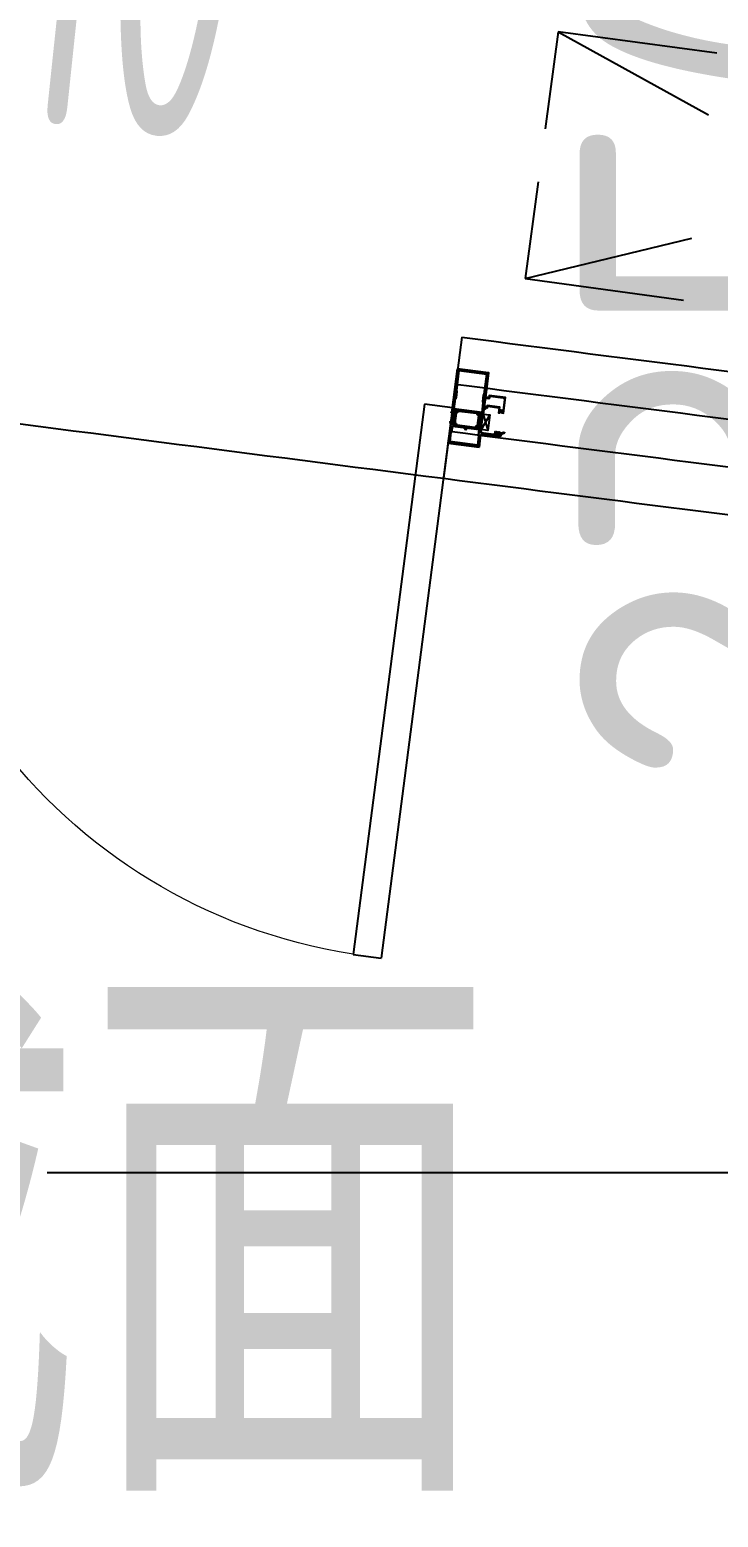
# Model space of a CAD drawing. Header units: inches. Extents: x 0 to 1813292486, y 0 to 3473589894.
# Drawn here: x 600529899 to 600530868, y 3473203533 to 3473205624 of the extents above; entities that cross this region are included whole.
import ezdxf

# ---------------------------------------------------------------- set-up
doc = ezdxf.new("R2010")
doc.units = ezdxf.units.IN
doc.header["$LTSCALE"] = 1000
doc.header["$MEASUREMENT"] = 0
doc.linetypes.add('AX-MALL-GIRD-200$0$DOTE', pattern=[2.42, 2, -0.2, 0.02, -0.2])
for name, color, linetype in [('A-Anno-Note', 241, 'Continuous'), ('AX-MALL-DIM-P02$0$A-Anno-Dims', 3, 'Continuous'), ('AX-MALL-DIM-P02$0$A-Anno-Note', 241, 'Continuous'), ('AX-MALL-DIM-P02$0$A-Detl-Thin', 131, 'Continuous'), ('AX-MALL-GIRD-200$0$A-Grid', 222, 'AX-MALL-GIRD-200$0$DOTE'), ('AX-MALL-P02-200$0$A-Anno-Note', 241, 'Continuous'), ('AX-MALL-WALL-P02$0$A-Anno-Note', 241, 'Continuous'), ('AX-MALL-WALL-P02-QT$0$A-Anno-Note', 241, 'Continuous'), ('AX-MALL-WALL-P02-QT$0$A-Curt', 151, 'Continuous'), ('AX-MALL-WALL-P02-QT$0$A-Detl-Patt', 8, 'Continuous'), ('AX-MALL-WALL-P02-QT$0$A-Detl-Thin', 131, 'Continuous'), ('AX-MALL-WALL-P02-QT$0$A-Fixt', 81, 'Continuous'), ('AX-MALL-WALL-P02-QT$0$A-Wind', 4, 'Continuous'), ('AX-MALL-WALL-P02-QT$0$GASKET', 2, 'Continuous'), ('AX-MALL-WALL-P02-QT$0$STSF', 2, 'Continuous'), ('AX-MALL-WORD-P02$0$A-Wind-Iden', 11, 'Continuous'), ('AX-MALL-ZTKD-P02$0$A-Anno-Note', 241, 'Continuous')]:
    doc.layers.add(name, color=color, linetype=linetype)
doc.layers.add('AX-MALL-WALL-P02-QT$0$AM_SUPPR', color=6, linetype='Continuous', lineweight=30)
doc.styles.add('AX-MALL-DIM-P02$0$_TCH_DIM', font='gbenor.shx')
doc.styles.add('AX-MALL-DIM-P02$0$_TCH_DIM_T3', font='gbenor.shx')
doc.styles.add('AX-MALL-WORD-P02$0$_TCH_WINDOW', font='gbenor.shx', dxfattribs={"bigfont": 'gbcbig.shx'})
doc.dimstyles.new('AX-MALL-DIM-P02$0$_TCH_ARCH&&180', dxfattribs={"dimtxt": 535.5, "dimasz": 270, "dimexe": 450, "dimexo": 450, "dimgap": 137.25, "dimtad": 1, "dimdec": 0, "dimzin": 0, "dimdsep": 46, "dimtxsty": 'AX-MALL-DIM-P02$0$_TCH_DIM_T3', "dimblk": 'AX-MALL-DIM-P02$0$_ArchTick', "dimcen": 0.09, "dimclrt": 7, "dimazin": 2, "dimtfac": 1, "dimtdec": 0, "dimtix": 1, "dimtmove": 2, "dimatfit": 3, "dimfxl": 500, "dimtolj": 1, "dimtzin": 0, "dimarcsym": 0})

# ---------------------------------------------------------------- blocks, each defined once
blk = doc.blocks.new('AX-MALL-WORD-P02')
at = {"layer": 'AX-MALL-WORD-P02$0$A-Wind-Iden', "style": 'AX-MALL-WORD-P02$0$_TCH_WINDOW', "width": 0.7}
blk.add_text('LC1210', height=446.25, rotation=333.5502, dxfattribs=at).set_placement((600333339.1, 3473083500.1))
blk = doc.blocks.new('AX-MALL-GIRD-200')
at = {"layer": 'AX-MALL-GIRD-200$0$A-Grid'}
blk.add_line((600215588.6, 3473125707.5), (600573484.6, 3472992380.8), dxfattribs=at)
blk = doc.blocks.new('AX-MALL-WALL-P02-QT$0$tj')
at = {"layer": 'AX-MALL-WALL-P02-QT$0$A-Detl-Patt'}
h = blk.add_hatch(dxfattribs=at)
h.set_pattern_fill('STEEL', color=256, scale=100, angle=50.4318)
h.set_pattern_definition([(75, (-14278.2, 156289.83), (-153.340725, 41.08752), []), (75, (-14317.88, 156358.57), (-153.340725, 41.08752), [])])
edge = h.paths.add_edge_path()
edge.add_line((88101.3, 47666.6), (87883.9, 47459.8))
edge.add_line((87883.9, 47459.8), (91571.5, 43584.6))
edge.add_arc((262949.4, 558937.7), 543101.4, 251.605736, 260.028867)
edge.add_arc((172180.8, -2862.1), 27100, 64.71287, 96.9316, ccw=False)
edge.add_arc((262949, 558936.3), 543100, 261.615511, 271.725148)
edge.add_line((279299, 16082.5), (279299, 16382.7))
edge.add_arc((262949, 558936.3), 542800, 261.620204, 271.726101, ccw=False)
edge.add_arc((172180.8, -2862.1), 27400, 64.80632, 96.83816)
edge.add_arc((262949.4, 558937.7), 542801.4, 251.613639, 260.024173, ccw=False)
edge.add_line((91737.3, 43845.7), (88101.3, 47666.6))
blk.add_lwpolyline([(88103, 47737.3), (87813.2, 47461.6), (91543.9, 43541.1, 0.036779), (168908.9, 23989.2, -0.141654), (183742.1, 21592.7, 0.044166), (279349, 16034), (279349, 16434.2, -0.044144), (183859, 21979.8, 0.140545), (168919.8, 24393.5, -0.036705), (91764.9, 43889.2), (88103, 47737.3)], format="xyb", dxfattribs=at)
blk.add_lwpolyline([(88101.3, 47666.6), (87883.9, 47459.8), (91571.5, 43584.6, 0.036769), (168910.3, 24039.8, -0.141514), (183756.7, 21641.1, 0.04414), (279299, 16082.5), (279299, 16382.7, -0.044124), (183844.5, 21931.4, 0.140683), (168918.5, 24342.9, -0.036714), (91737.3, 43845.7)], format="xyb", close=True, dxfattribs=at)
blk = doc.blocks.new('AX-MALL-WALL-P02-QT$0$JB-AC(O)-Hide')
for p, q in [((-225, 175), (-450, 175)), ((-450, 175), (-450, 37.5)), ((-450, 175), (-225, 87.5)), ((150, 175), (-150, 175)), ((450, 175), (225, 175)), ((225, 87.5), (450, 175)), ((450, 37.5), (450, 175)), ((-150, 58.3), (0, 0)), ((0, 0), (150, 58.3)), ((-150, -58.3), (0, 0)), ((0, 0), (150, -58.3)), ((-450, -37.5), (-450, -175)), ((450, -175), (450, -37.5)), ((-450, -175), (-225, -87.5)), ((225, -87.5), (450, -175)), ((-450, -175), (-225, -175)), ((-150, -175), (150, -175)), ((225, -175), (450, -175))]:
    blk.add_line(p, q)
blk = doc.blocks.new('AX-MALL-WALL-P02-QT$0$A$C0A607B9E')
at = {"linetype": 'Continuous'}
h = blk.add_hatch(dxfattribs=at)
h.set_pattern_fill('ANSI37', color=1)
h.set_pattern_definition([(45, (-14339043.6352, -8955566.6047), (-1.12253201513, 1.12253201513), []), (135, (-14339043.6352, -8955566.6047), (-1.12253201513, -1.12253201513), [])])
edge = h.paths.add_edge_path()
edge.add_arc((-0.9, 1.2), 0.3, 90, 158.929)
edge.add_arc((-10.5, 4.9), 10, 296.683, 338.929, ccw=False)
edge.add_arc((-5.9, -4.3), 0.3, 116.683, 276.6693)
edge.add_arc((-6.9, 4.3), 9, 276.6693, 314.4305)
edge.add_arc((-0.4, -2.3), 0.3, 15.9653, 134.4305, ccw=False)
edge.add_line((-0.1, -2.2), (0.3, -3.7))
edge.add_arc((0.7, -3.6), 0.4, 195.9653, 344.0347)
edge.add_line((1.1, -3.7), (1.5, -2.2))
edge.add_arc((1.8, -2.3), 0.3, 15.9653, 164.0347, ccw=False)
edge.add_line((2.1, -2.2), (2.5, -3.7))
edge.add_arc((2.9, -3.6), 0.4, 195.9653, 344.0347)
edge.add_line((3.3, -3.7), (3.7, -2.2))
edge.add_arc((4, -2.3), 0.3, 15.9653, 164.0347, ccw=False)
edge.add_line((4.3, -2.2), (4.7, -3.7))
edge.add_arc((5.1, -3.6), 0.4, 195.9653, 344.0347)
edge.add_line((5.5, -3.7), (5.9, -2.2))
edge.add_arc((6.2, -2.3), 0.3, 15.9653, 164.0347, ccw=False)
edge.add_line((6.5, -2.2), (6.9, -3.7))
edge.add_arc((7.3, -3.6), 0.4, 195.9653, 360)
edge.add_line((7.7, -3.6), (7.7, -0.3))
edge.add_arc((7.4, -0.3), 0.3, 0, 90)
edge.add_line((7.4, 0), (0, 0))
edge.add_line((0, 0), (0, 1.5))
edge.add_line((0, 1.5), (-0.9, 1.5))
at = {"color": 1, "linetype": 'Continuous'}
blk.add_lwpolyline([(-0.9, 1.5, 0.310169), (-1.2, 1.3, -0.18645), (-6, -4, 0.838998), (-5.9, -4.6, 0.166272), (-0.6, -2.1, -0.568456), (-0.1, -2.2), (0.3, -3.7, 0.754029), (1.1, -3.7), (1.5, -2.2, -0.754029), (2.1, -2.2), (2.5, -3.7, 0.754029), (3.3, -3.7), (3.7, -2.2, -0.754029), (4.3, -2.2), (4.7, -3.7, 0.754029), (5.5, -3.7), (5.9, -2.2, -0.754029), (6.5, -2.2), (6.9, -3.7, 0.869553), (7.7, -3.6), (7.7, -0.3, 0.414214), (7.4, 0), (0, 0), (0, 1.5)], format="xyb", close=True, dxfattribs=at)
blk = doc.blocks.new('AX-MALL-WALL-P02-QT$0$尺寸分格点')
at = {"ltscale": 10}
h = blk.add_hatch(color=1, dxfattribs=at)
h.dxf.hatch_style = 1
edge = h.paths.add_edge_path()
edge.add_line((0, -1.5), (0, 0))
edge.add_line((0, 0), (-1.5, 0))
edge.add_arc((0, 0), 1.5, 180, 270)
edge = h.paths.add_edge_path()
edge.add_line((0, 1.5), (0, 0))
edge.add_line((0, 0), (1.5, 0))
edge.add_arc((0, 0), 1.5, 0, 90)
for p, q in [((-2.5, 0), (2.5, 0)), ((0, -2.5), (0, 2.5))]:
    blk.add_line(p, q)
blk.add_circle((0, 0), 1.5)
blk = doc.blocks.new('AX-MALL-WALL-P02-QT$0$定位点')
blk.add_blockref('AX-MALL-WALL-P02-QT$0$尺寸分格点', (0, 0))
blk = doc.blocks.new('AX-MALL-WALL-P02-QT$0$A$C40565891')
h = blk.add_hatch()
h.set_pattern_fill('NET', color=6, scale=0.5, angle=315)
h.set_pattern_definition([(225, (-8954763.8857, -14331520.9494), (-1.12253201513, 1.12253201513), []), (135, (-8954763.8857, -14331520.9494), (1.12253201513, 1.12253201513), [])])
edge = h.paths.add_edge_path()
edge.add_line((-2.9, -1), (-17.1, -1))
edge.add_arc((-17.1, -2), 1, 90, 120)
edge.add_line((-17.6, -1.1), (-19.3, -2.1))
edge.add_line((-19.3, -2.1), (-19.6, -2.1))
edge.add_arc((-19.6, -1.7), 0.4, 180, 270, ccw=False)
edge.add_line((-20, -1.7), (-20, 1.7))
edge.add_arc((-19.6, 1.7), 0.4, 90, 180, ccw=False)
edge.add_line((-19.6, 2.1), (-19.3, 2.1))
edge.add_line((-19.3, 2.1), (-17.6, 1.1))
edge.add_arc((-17.1, 2), 1, 240, 270)
edge.add_line((-17.1, 1), (-2.9, 1))
edge.add_arc((-2.9, 2), 1, 270, 300)
edge.add_line((-2.4, 1.1), (-0.7, 2.1))
edge.add_line((-0.7, 2.1), (-0.4, 2.1))
edge.add_arc((-0.4, 1.7), 0.4, 0, 90, ccw=False)
edge.add_line((0, 1.7), (0, -1.7))
edge.add_arc((-0.4, -1.7), 0.4, 270, 360, ccw=False)
edge.add_line((-0.4, -2.1), (-0.7, -2.1))
edge.add_line((-0.7, -2.1), (-2.4, -1.1))
edge.add_arc((-2.9, -2), 1, 60, 90)
at = {"layer": 'AX-MALL-WALL-P02-QT$0$STSF', "lineweight": 40}
blk.add_lwpolyline([(-2.9, -1), (-17.1, -1, 0.131652), (-17.6, -1.1), (-19.3, -2.1), (-19.6, -2.1, -0.414214), (-20, -1.7), (-20, 1.7, -0.414214), (-19.6, 2.1), (-19.3, 2.1), (-17.6, 1.1, 0.131652), (-17.1, 1), (-2.9, 1, 0.131652), (-2.4, 1.1), (-0.7, 2.1), (-0.4, 2.1, -0.414214), (0, 1.7), (0, -1.7, -0.414214), (-0.4, -2.1), (-0.7, -2.1), (-2.4, -1.1, 0.131652)], format="xyb", close=True, dxfattribs=at)
blk = doc.blocks.new('AX-MALL-WALL-P02-QT$0$A$C5DA96DE0')
at = {"layer": 'AX-MALL-WALL-P02-QT$0$AM_SUPPR', "color": 3}
for points in [[(-22, 105.2), (-22, 46.6, -0.414214), (-21.7, 46.3), (-21.7, 45.3, -0.414214), (-21.9, 45.1), (-22.1, 45.1, 0.315299), (-22.3, 45), (-22.9, 43.4, 0.548619), (-22.7, 43.1), (-20, 43.3, 0.176327), (-19.8, 43.4), (-19.5, 43.8, 0.57735), (-19.5, 44.1), (-19.7, 44.1, -0.310745), (-19.9, 44.3), (-20.2, 46.2), (-20.2, 46.3, -0.664495), (-19.4, 46.7, 0.196262), (-19.2, 46.6), (-15.8, 46.6, -0.414214), (-15.5, 46.3), (-15.5, 46), (-16.5, 44.3, 0.57968), (-16.4, 44.1), (-15.1, 44.1, 0.266079), (-14.2, 44.6), (-13.3, 46.1, -0.266079), (-12.5, 46.6), (-12.5, 46.6), (12.5, 46.6, -0.266079), (13.3, 46.1), (14.2, 44.6, 0.266079), (15.1, 44.1), (16.4, 44.1, 0.57968), (16.5, 44.3), (15.5, 46), (15.5, 46.3, -0.414214), (15.8, 46.6), (19.2, 46.6, 0.196262), (19.4, 46.7, -0.664495), (20.2, 46.3), (20.2, 46.2), (19.9, 44.3, -0.310745), (19.7, 44.1), (19.5, 44.1, 0.57735), (19.5, 43.8), (19.8, 43.4, 0.176327), (20, 43.3), (22.7, 43.1, 0.548619), (22.9, 43.4), (22.3, 45, 0.315299), (22.1, 45.1), (21.9, 45.1, -0.414214), (21.7, 45.3), (21.7, 46.3, -0.414214), (22, 46.6), (22, 73.9)], [(-12.5, 26.6), (-12.5, 26.6, -0.266079), (-13.3, 27.1), (-14.2, 28.6, 0.266079), (-15.1, 29.1), (-16.4, 29.1, 0.57968), (-16.5, 28.9), (-15.5, 27.2), (-15.5, 26.9, -0.414214), (-15.8, 26.6), (-19.2, 26.6, 0.196262), (-19.4, 26.5, -0.664495), (-20.2, 26.9), (-20.2, 27), (-19.9, 28.9, -0.310745), (-19.7, 29.1), (-19.5, 29.1, 0.57735), (-19.5, 29.4), (-19.8, 29.8, 0.176327), (-20, 29.9), (-22.7, 30.1, 0.548619), (-22.9, 29.8), (-22.3, 28.2, 0.315299), (-22.1, 28.1), (-21.9, 28.1, -0.414214), (-21.7, 27.9), (-21.7, 26.9, -0.414214), (-22, 26.6), (-22, 0), (22, 0), (22, 18)], [(22, 20), (22, 26.6, -0.414214), (21.7, 26.9), (21.7, 27.9, -0.414214), (21.9, 28.1), (22.1, 28.1, 0.315299), (22.3, 28.2), (22.9, 29.8, 0.548619), (22.7, 30.1), (20, 29.9, 0.176327), (19.8, 29.8), (19.5, 29.4, 0.57735), (19.5, 29.1), (19.7, 29.1, -0.310745), (19.9, 28.9), (20.2, 27), (20.2, 26.9, -0.664495), (19.4, 26.5, 0.196262), (19.2, 26.6), (15.8, 26.6, -0.414214), (15.5, 26.9), (15.5, 27.2), (16.5, 28.9, 0.57968), (16.4, 29.1), (15.1, 29.1, 0.266079), (14.2, 28.6), (13.3, 27.1, -0.266079), (12.5, 26.6), (-12.5, 26.6)]]:
    blk.add_lwpolyline(points, format="xyb", dxfattribs=at)
for points in [[(22, 73.9), (22, 73.9), (22, 105.2), (-22, 105.2)], [(-19.8, 103), (-19.8, 103), (-19.8, 74.7), (-19, 73.7), (-19, 68.7), (-19, 63.7), (-20, 62.7), (-20, 48.8), (20, 48.8), (20, 62.7), (19, 63.7), (19, 68.7), (19, 73.7), (19.8, 74.7), (19.8, 103), (-19.8, 103)], [(-19, 24.4), (-19, 16.6), (-19.8, 15.6), (-19.8, 2.2), (-19.8, 2.2), (19.8, 2.2), (19.8, 15.6), (19, 16.6), (19, 24.4), (-19, 24.4)], [(22, 20), (44, 20), (44, 20.4), (45, 20.1), (45, 20.4), (46, 20.1), (46, 20.4), (47, 20.1), (47, 20.4), (48, 20.1), (48, 20.4), (49, 20.4), (49, 18), (22, 18)]]:
    blk.add_lwpolyline(points, dxfattribs=at)
at = {"color": 6, "ltscale": 10, "xscale": -0.9999999999999999, "rotation": 90}
blk.add_blockref('AX-MALL-WALL-P02-QT$0$A$C40565891', (-17.7, 26.6), dxfattribs=at)
at = {"color": 6, "ltscale": 10, "rotation": 270}
blk.add_blockref('AX-MALL-WALL-P02-QT$0$A$C40565891', (17.7, 26.6), dxfattribs=at)
blk = doc.blocks.new('AX-MALL-WALL-P02-QT$0$A$C3D8E1D5A')
at = {"color": 3, "ltscale": 10}
blk.add_lwpolyline([(-25, -18.8), (-25, -17.5), (-23, -17.5), (-23, -15.5), (-7, -15.5), (-7, -22.5), (-5.3, -22.5, 0.414214), (-5, -22.2), (-5, -21.8, 0.414), (-5.3, -21.5), (-5.7, -21.5, -0.483847), (-6, -21.1), (-5.7, -19.9), (-1.3, -19.9), (-1, -21.1, -0.47418), (-1.3, -21.5), (-1.7, -21.5, 0.414), (-2, -21.8), (-2, -22.2, 0.414214), (-1.7, -22.5), (0, -22.5), (0, 0), (-22.9, 0), (-22.9, -1), (-22.4, -1), (-22.4, -3, -0.414214), (-22.9, -3.5), (-25, -3.5), (-25.5, -2.9, 0.498868), (-25.9, -2.9), (-27.4, -5, 0.819287), (-27, -5.5), (-25.5, -4.5), (-22.9, -4.5, 0.414214), (-21.4, -3), (-21.4, -1), (-3.2, -1, -0.414209), (-1, -3.2), (-1, -18.5), (-6, -18.5), (-6, -14.5), (-24, -14.5), (-24, -16.5), (-25, -16.5), (-27.2, -16.5, 0.658242), (-27.6, -17.3), (-25.9, -19.1, 0.682714), (-25, -18.8)], format="xyb", dxfattribs=at)
blk = doc.blocks.new('AX-MALL-WALL-P02-QT$0$A$C3EB17898')
at = {"color": 6}
for p, q in [((22, 23), (31.3, 1)), ((31.3, 23), (22, 1))]:
    blk.add_line(p, q, dxfattribs=at)
blk.add_lwpolyline([(22, 23), (31.3, 23), (31.3, 1), (22, 1)], close=True, dxfattribs=at)
at = {"color": 6, "ltscale": 10}
for name, p in [('AX-MALL-WALL-P02-QT$0$A$C5DA96DE0', (0, -23.7)), ('AX-MALL-WALL-P02-QT$0$A$C3D8E1D5A', (49.9, 50.2))]:
    blk.add_blockref(name, p, dxfattribs=at)
at = {"color": 6, "ltscale": 10, "rotation": 180}
blk.add_blockref('AX-MALL-WALL-P02-QT$0$A$C0A607B9E', (49, -3.3), dxfattribs=at)
at = {"layer": 'AX-MALL-WALL-P02-QT$0$GASKET', "extrusion": (0, 0, -1), "zscale": -1, "rotation": 270}
blk.add_blockref('AX-MALL-WALL-P02-QT$0$定位点', (0, 0), dxfattribs=at)
blk = doc.blocks.new('AX-MALL-WALL-P02-QT$0$mqst2')
at = {"color": 6, "ltscale": 10, "rotation": 352.6278772274849}
blk.add_blockref('AX-MALL-WALL-P02-QT$0$A$C3EB17898', (316922.7, -42210.1), dxfattribs=at)
blk = doc.blocks.new('AX-MALL-WALL-P02-QT$0$$DorLib2D$00000002')
for p, q in [((-0.5, 0), (-0.5, 0.4875)), ((-0.475, 0.4875), (-0.5, 0.4875)), ((-0.475, 0), (-0.475, 0.4875)), ((0.475, 0), (0.475, 0.4875)), ((0.475, 0.4875), (0.5, 0.4875)), ((0.5, 0), (0.5, 0.4875)), ((-0.5, 0), (-0.475, 0)), ((0.5, 0), (0.475, 0))]:
    blk.add_line(p, q)
at = {"lineweight": 13}
for centre, start, end in [((-0.4875, 0), 0, 88.5307), ((0.4875, 0), 91.4693, 180)]:
    blk.add_arc(centre, 0.4875, start, end, dxfattribs=at)
blk = doc.blocks.new('AX-MALL-WALL-P02-QT')
at = {"layer": 'AX-MALL-WALL-P02-QT$0$A-Curt'}
blk.add_line((600334468.1, 3473082674.3), (600334374.7, 3473082497.4), dxfattribs=at)
for radius, start in [(539800.2, 242.269311), (539866.8, 242.269301), (539933.5, 242.26929), (540000.2, 242.26928)]:
    blk.add_arc((600585645.8, 3473560475.5), radius, start, 242.346732, dxfattribs=at)
at = {"layer": 'AX-MALL-WALL-P02-QT$0$A-Wind'}
blk.add_arc((600585645.8, 3473560475.5), 540000.2, 242.099515, 242.26928, dxfattribs=at)
at = {"layer": 'AX-MALL-WALL-P02-QT$0$A-Anno-Note', "rotation": 339.5681613092181}
blk.add_blockref('AX-MALL-WALL-P02-QT$0$mqst2', (600052179.3, 3473232742.4), dxfattribs=at)
at = {"layer": 'AX-MALL-WALL-P02-QT$0$A-Detl-Thin', "rotation": 339.5681613091762}
blk.add_blockref('AX-MALL-WALL-P02-QT$0$tj', (600144118.7, 3473128496.3), dxfattribs=at)
at = {"layer": 'AX-MALL-WALL-P02-QT$0$A-Fixt', "rotation": 331.8933905104711}
blk.add_blockref('AX-MALL-WALL-P02-QT$0$JB-AC(O)-Hide', (600335059.7, 3473082662.7), dxfattribs=at)
at = {"layer": 'AX-MALL-WALL-P02-QT$0$A-Wind'}
blk.add_blockref('AX-MALL-GIRD-200', (0, 0), dxfattribs=at)
at = {"layer": 'AX-MALL-WALL-P02-QT$0$A-Wind', "xscale": 1600, "yscale": -1600, "zscale": 200, "rotation": 332.1843972976974}
blk.add_blockref('AX-MALL-WALL-P02-QT$0$$DorLib2D$00000002', (600333713.8, 3473082959.2), dxfattribs=at)
blk = doc.blocks.new('AX-MALL-WALL-P02')
at = {"layer": 'AX-MALL-WALL-P02$0$A-Anno-Note'}
blk.add_blockref('AX-MALL-WORD-P02', (0, 0), dxfattribs=at)
blk.add_blockref('AX-MALL-WALL-P02-QT', (0, 0), dxfattribs=at)
blk = doc.blocks.new('AX-MALL-ZTKD-P02')
at = {"layer": 'AX-MALL-ZTKD-P02$0$A-Anno-Note'}
blk.add_blockref('AX-MALL-GIRD-200', (0, 0), dxfattribs=at)
blk = doc.blocks.new('AX-MALL-DIM-P02$0$_ArchTick')
at = {"color": 0, "linetype": 'ByBlock', "const_width": 0.4}
blk.add_lwpolyline([(-0.5, -0.5), (0.5, 0.5)], dxfattribs=at)
blk = doc.blocks.new('*D1049')
at = {"layer": 'AX-MALL-DIM-P02$0$A-Anno-Dims', "color": 0, "lineweight": -2, "transparency": 16777216}
for p, q in [((600336107.9, 3473083318.4), (600335242.8, 3473083640.7)), ((600334844.1, 3473081281.4), (600335664.4, 3473083483.6)), ((600335287.5, 3473081116.2), (600334422.4, 3473081438.5))]:
    blk.add_line(p, q, dxfattribs=at)
at = {"layer": 'AX-MALL-DIM-P02$0$A-Anno-Dims', "color": 0, "lineweight": -2, "transparency": 16777216, "xscale": 270, "yscale": 270, "zscale": 270}
for p, rotation in [((600335664.4, 3473083483.6), 69.56816130903921), ((600334844.1, 3473081281.4), 249.5681613090392)]:
    blk.add_blockref('AX-MALL-DIM-P02$0$_ArchTick', p, dxfattribs=dict(at, rotation=rotation))
at = {"layer": 'AX-MALL-DIM-P02$0$A-Anno-Dims', "color": 7, "transparency": 16777216, "insert": (600334874.7, 3473082523.9), "char_height": 535.5, "attachment_point": 5, "rotation": 69.5682, "style": 'AX-MALL-DIM-P02$0$_TCH_DIM_T3'}
blk.add_mtext('\\A1;2350', dxfattribs=at)
blk = doc.blocks.new('AX-MALL-DIM-P02')
at = {"layer": 'AX-MALL-DIM-P02$0$A-Detl-Thin'}
blk.add_blockref('AX-MALL-ZTKD-P02', (0, 0), dxfattribs=at)
at = {"layer": 'AX-MALL-DIM-P02$0$A-Anno-Note', "style": 'AX-MALL-DIM-P02$0$_TCH_DIM', "width": 0.7}
blk.add_text('孔底贴结构沟完成面', height=607.66, rotation=339.5682, dxfattribs=at).set_placement((600329077.2, 3473083023.3))
at = {"layer": 'AX-MALL-DIM-P02$0$A-Anno-Dims'}
dim = blk.add_aligned_dim(p1=(600335709.2, 3473080959.1), p2=(600336529.6, 3473083161.3), distance=923.2, dimstyle='AX-MALL-DIM-P02$0$_TCH_ARCH&&180', dxfattribs=at)
dim.commit()
dim.dimension.update_dxf_attribs({"geometry": '*D1049', "text_midpoint": (600334874.7, 3473082523.9)})
blk = doc.blocks.new('AX-MALL-P02-200')
at = {"layer": 'AX-MALL-P02-200$0$A-Anno-Note'}
blk.add_blockref('AX-MALL-WALL-P02', (0, 0), dxfattribs=at)
blk.add_blockref('AX-MALL-DIM-P02', (0, 0), dxfattribs=at)

msp = doc.modelspace()

# ---------------------------------------------------------------- block references
at = {"layer": 'A-Anno-Note', "rotation": 20.43183869077545}
msp.add_blockref('AX-MALL-P02-200', (1250392458.5, 9048125.7), dxfattribs=at)

doc.saveas('drawing.dxf')
